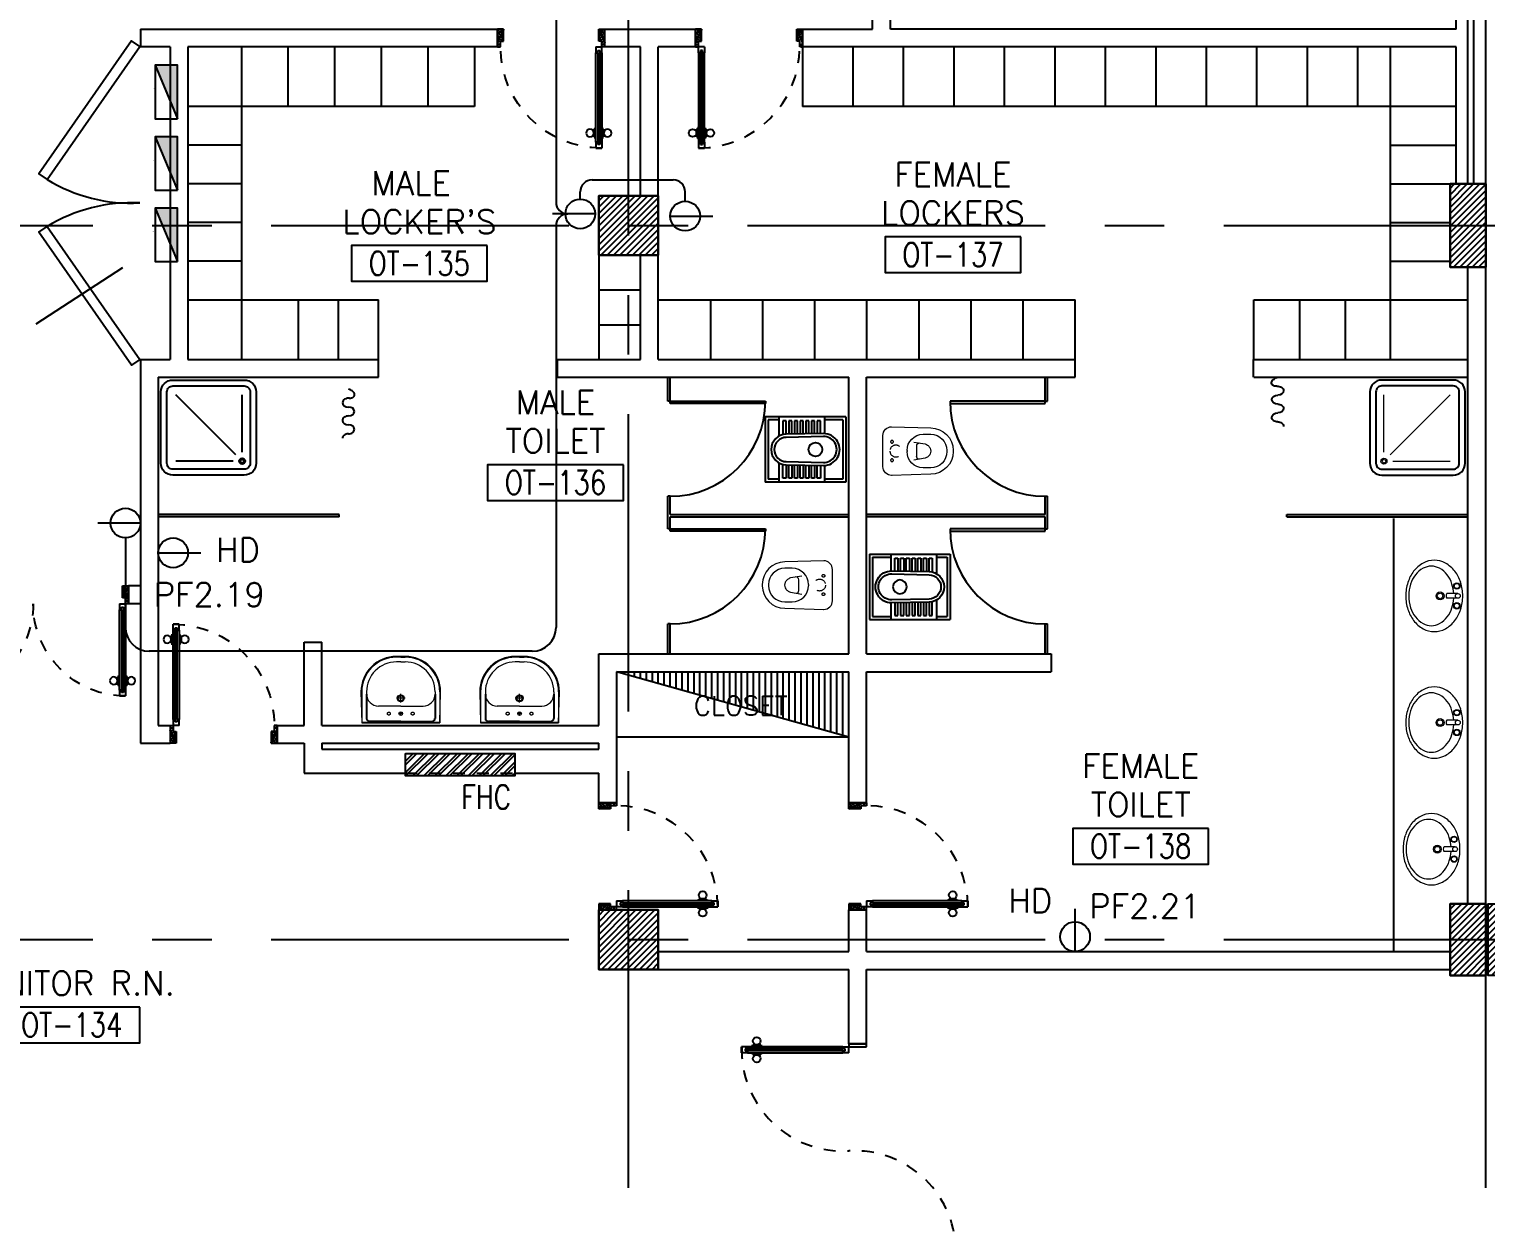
# Model space of a CAD drawing. Extents: x -0.4 to 91.9, y -1.1 to 78.4.
# Drawn here: x 30.32 to 42.55, y 34.54 to 44.62 of the extents above; entities that cross this region are included whole.
import ezdxf
from ezdxf.enums import TextEntityAlignment as Align

# ---------------------------------------------------------------- set-up
doc = ezdxf.new("R2010")
doc.units = 0
doc.header["$MEASUREMENT"] = 0
for name, pattern in [('CENTERX2', [4, 2.5, -0.5, 0.5, -0.5]), ('DASHED', [0.75, 0.5, -0.25]), ('HIDDEN', [0.375, 0.25, -0.125]), ('HIDDEN2', [0.1875, 0.125, -0.0625])]:
    doc.linetypes.add(name, pattern=pattern)
doc.layers.get('0').update_dxf_attribs({"color": 11, "linetype": 'CONTINUOUS'})
for name, color, linetype in [('AXES', 11, 'CENTERX2'), ('COL', 11, 'CONTINUOUS'), ('CURT', 11, 'CONTINUOUS'), ('DOOR', 11, 'CONTINUOUS'), ('E-CLINE', 2, 'CONTINUOUS'), ('E-PANELBX', 3, 'CONTINUOUS'), ('E-SOCKETS', 4, 'CONTINUOUS'), ('E-TEXT', 4, 'CONTINUOUS'), ('E-WI', 6, 'CONTINUOUS'), ('FHC', 11, 'CONTINUOUS'), ('FIX', 11, 'CONTINUOUS'), ('FUR', 11, 'CONTINUOUS'), ('HAT', 11, 'CONTINUOUS'), ('INSUL', 11, 'CONTINUOUS'), ('LIFTS', 11, 'CONTINUOUS'), ('Locker', 11, 'CONTINUOUS'), ('PART', 11, 'CONTINUOUS'), ('RM-BOX', 11, 'CONTINUOUS'), ('RM-NAME', 11, 'CONTINUOUS'), ('RM-NO', 11, 'CONTINUOUS'), ('WALL', 11, 'CONTINUOUS')]:
    doc.layers.add(name, color=color, linetype=linetype)
doc.styles.add('ROMANS', font='ROMANS.shx', dxfattribs={"width": 0.6})

# ---------------------------------------------------------------- blocks, each defined once
blk = doc.blocks.new('*X67')
at = {"color": 0}
for p, q in [((49339, 149519), (49810, 149990)), ((49339, 149572), (49757, 149990)), ((49339, 149625), (49704, 149990)), ((49339, 149678), (49651, 149990)), ((49339, 149731), (49598, 149990)), ((49339, 149784), (49545, 149990)), ((49339, 149837), (49492, 149990)), ((49339, 149890), (49439, 149990)), ((49339, 149943), (49386, 149990)), ((49363, 149490), (49839, 149966)), ((49416, 149490), (49839, 149913)), ((49469, 149490), (49839, 149859)), ((49523, 149490), (49839, 149806)), ((49576, 149490), (49839, 149753)), ((49629, 149490), (49839, 149700)), ((49682, 149490), (49839, 149647)), ((49735, 149490), (49839, 149594)), ((49788, 149490), (49839, 149541))]:
    blk.add_line(p, q, dxfattribs=at)
blk = doc.blocks.new('RM1')
at = {"layer": 'RM-BOX'}
blk.add_lwpolyline([(570, -200), (-570, -200), (-570, -500), (570, -500)], close=True, dxfattribs=at)
at = {"layer": 'RM-NAME', "style": 'ROMANS'}
for tag, p in [('ROOMNAME1', (0, 324)), ('ROOMNAME2', (0, 0))]:
    blk.add_attdef(tag, text='', height=200, dxfattribs=at).set_placement(p, align=Align.MIDDLE)
at = {"layer": 'RM-NO', "style": 'ROMANS', "width": 0.8}
blk.add_attdef('ROOMNO', text='', height=200, dxfattribs=at).set_placement((0, -350), align=Align.MIDDLE)
blk = doc.blocks.new('COL50')
at = {"layer": 'COL'}
blk.add_lwpolyline([(-250, 250), (-250, -250), (250, -250), (250, 250)], close=True, dxfattribs=at)
blk = doc.blocks.new('*X62')
at = {"color": 0}
for p, q in [((42139, 155524), (42605, 155990)), ((42139, 155577), (42552, 155990)), ((42139, 155630), (42499, 155990)), ((42139, 155683), (42446, 155990)), ((42139, 155736), (42393, 155990)), ((42139, 155789), (42340, 155990)), ((42139, 155842), (42287, 155990)), ((42139, 155895), (42234, 155990)), ((42139, 155948), (42181, 155990)), ((42158, 155490), (42639, 155971)), ((42211, 155490), (42639, 155918)), ((42264, 155490), (42639, 155865)), ((42317, 155490), (42639, 155812)), ((42370, 155490), (42639, 155759)), ((42423, 155490), (42639, 155706)), ((42476, 155490), (42639, 155653)), ((42529, 155490), (42639, 155600)), ((42582, 155490), (42639, 155546)), ((42635, 155490), (42639, 155493))]:
    blk.add_line(p, q, dxfattribs=at)
blk = doc.blocks.new('A$C5C5B3FF0')
at = {"layer": 'CURT'}
for centre, major_axis, start_param, end_param in [((25, 356), (-79.1, 0), 3.926991, 4.390638), ((63, 366), (-39.1, 0), 1.419382, 3.463343), ((25, 356), (79.1, 0), 0.321751, 0.785398), ((50, 300), (49.5, 0), 1.419382, 3.141593), ((50, 300), (50, 0), 3.141593, 4.712389), ((50, 225), (-50, 0), 3.141593, 4.712389), ((50, 150), (50, 0), 1.570796, 3.141593), ((50, 150), (50, 0), 3.141593, 4.712389), ((50, 225), (50, 0), 4.712389, 6.283185), ((50, 0), (50, 0), 1.570796, 3.141593), ((50, 75), (50, 0), 0, 1.570796), ((50, 75), (-50, 0), 1.570796, 3.141593)]:
    blk.add_ellipse(centre, major_axis=major_axis, ratio=0.75, start_param=start_param, end_param=end_param, dxfattribs=at)
blk = doc.blocks.new('C11')
at = {"layer": 'HAT'}
h = blk.add_hatch(dxfattribs=at)
h.set_pattern_fill('ANSI31', color=256, scale=300, style=0)
h.set_pattern_definition([(45, (-248556.182, -75061.005), (-26.5165043, 26.5165043), [])])
h.paths.add_polyline_path([(300, 700), (0, 700), (0, 350), (300, 350)])
h.paths.add_polyline_path([(300, 350), (0, 350), (0, 0), (300, 0)])
at = {"layer": 'COL'}
blk.add_lwpolyline([(300, 700), (300, 0), (0, 0), (0, 700)], close=True, dxfattribs=at)
blk = doc.blocks.new('C5V')
at = {"layer": 'HAT'}
h = blk.add_hatch(dxfattribs=at)
h.set_pattern_fill('ANSI31', color=256, scale=300, style=0)
h.set_pattern_definition([(45, (-249196.182, -54711.005), (-26.5165043, 26.5165043), [])])
h.paths.add_polyline_path([(-20, 600), (-320, 600), (-320, 300), (-20, 300)])
h.paths.add_polyline_path([(-20, 300), (-320, 300), (-320, 0), (-20, 0)])
h = blk.add_hatch(dxfattribs=at)
h.set_pattern_fill('ANSI31', color=256, scale=300, style=0)
h.set_pattern_definition([(45, (-248876.182, -54711.005), (-26.5165043, 26.5165043), [])])
h.paths.add_polyline_path([(300, 600), (0, 600), (0, 300), (300, 300)])
h.paths.add_polyline_path([(300, 300), (0, 300), (0, 0), (300, 0)])
at = {"layer": 'COL'}
for points in [[(-20, 600), (-20, 0), (-320, 0), (-320, 600)], [(300, 600), (300, 0), (0, 0), (0, 600)]]:
    blk.add_lwpolyline(points, close=True, dxfattribs=at)
blk = doc.blocks.new('LAV-003')
at = {"layer": 'FIX', "linetype": 'Continuous', "lineweight": 20}
for p, q in [((-328, -285), (-328, -25)), ((327, -285), (327, -25)), ((0, -165), (-188, -165)), ((0, -165), (187, -165)), ((-288, -285), (-288, -265)), ((287, -285), (287, -265)), ((0, -535), (-38, -535)), ((0, -575), (-38, -575)), ((0, -535), (37, -535)), ((0, -575), (37, -575))]:
    blk.add_line(p, q, dxfattribs=at)
at = {"layer": 'FIX', "linetype": 'ByBlock'}
blk.add_line((-328, -25), (327, -25), dxfattribs=at)
at = {"layer": 'FIX', "linetype": 'ByBlock', "ltscale": 0.3}
for p, q in [((-288, -265), (-288, -60)), ((0, -35), (-262, -35)), ((0, -35), (262, -35)), ((287, -265), (287, -60))]:
    blk.add_line(p, q, dxfattribs=at)
at = {"layer": 'FIX', "lineweight": 20}
for p, q in [((-16, -101), (15, -101)), ((0, -85), (0, -116))]:
    blk.add_line(p, q, dxfattribs=at)
at = {"layer": 'FIX', "linetype": 'DASHED', "lineweight": 20, "ltscale": 0.04}
for p, q in [((-36, -230), (37, -230)), ((0, -194), (0, -266))]:
    blk.add_line(p, q, dxfattribs=at)
at = {"layer": 'FIX', "linetype": 'Continuous', "lineweight": 20}
blk.add_lwpolyline([(295, -25), (0, -25), (-328, -25), (-335, -285, 0.414214), (-38, -582), (0, -582), (37, -582, 0.414214), (334, -285), (327, -25), (0, -25)], format="xyb", dxfattribs=at)
at = {"layer": 'FIX', "linetype": 'HIDDEN', "lineweight": 20, "ltscale": 0.05}
for centre in [(-100, -101), (100, -101)]:
    blk.add_circle(centre, 12.4, dxfattribs=at)
at = {"layer": 'FIX', "lineweight": 20}
for centre, radius in [((0, -101), 15.5), ((0, -230), 29.5), ((0, -230), 22.5)]:
    blk.add_circle(centre, radius, dxfattribs=at)
at = {"layer": 'FIX', "linetype": 'ByBlock', "ltscale": 0.3}
for centre, start, end in [((-262, -60), 90, 180), ((262, -60), 0, 90)]:
    blk.add_arc(centre, 25, start, end, dxfattribs=at)
at = {"layer": 'FIX', "linetype": 'Continuous', "lineweight": 20}
for centre, radius, start, end in [((-188, -265), 100, 90, 180), ((187, -265), 100, 0, 90), ((-38, -285), 290, 180, 270), ((-38, -285), 250, 180, 270), ((37, -285), 250, 270, 0), ((37, -285), 290, 270, 0)]:
    blk.add_arc(centre, radius, start, end, dxfattribs=at)
blk = doc.blocks.new('SHR1')
at = {"layer": 'FIX'}
for p, q in [((-196, 196), (-700, 700)), ((-143, 218), (-143, 700)), ((-218, 143), (-700, 143))]:
    blk.add_line(p, q, dxfattribs=at)
for points in [[(-825, 125), (-825, 725, -0.414214), (-725, 825), (-125, 825, -0.414214), (-25, 725), (-25, 125, -0.414214), (-125, 25), (-725, 25, -0.414214)], [(-775, 125), (-775, 725, -0.414214), (-725, 775), (-125, 775, -0.414214), (-75, 725), (-75, 125, -0.414214), (-125, 75), (-725, 75, -0.414214)]]:
    blk.add_lwpolyline(points, format="xyb", close=True, dxfattribs=at)
for radius in [25, 15]:
    blk.add_circle((-143, 143), radius, dxfattribs=at)
blk = doc.blocks.new('A$C51047138')
at = {"layer": 'FIX'}
for p, q in [((678, 550), (0, 550)), ((0, 550), (0, 0)), ((115, 524), (26, 524)), ((26, 524), (26, 26)), ((115, 524), (26, 524)), ((115, 550), (115, 386)), ((150, 515), (150, 400)), ((176, 515), (150, 515)), ((176, 403), (176, 515)), ((198, 515), (198, 403)), ((224, 515), (198, 515)), ((224, 404), (224, 515)), ((246, 515), (246, 404)), ((272, 515), (246, 515)), ((272, 405), (272, 515)), ((294, 515), (294, 405)), ((320, 515), (294, 515)), ((320, 406), (320, 515)), ((342, 515), (342, 406)), ((368, 515), (342, 515)), ((368, 407), (368, 515)), ((390, 515), (390, 407)), ((416, 515), (390, 515)), ((416, 408), (416, 515)), ((438, 515), (438, 408)), ((464, 515), (438, 515)), ((464, 409), (464, 515)), ((499, 550), (499, 409)), ((652, 524), (499, 524)), ((652, 524), (652, 26)), ((678, 550), (678, 0)), ((51, 275), (51, 275)), ((115, 164), (115, 0)), ((150, 35), (150, 150)), ((176, 147), (176, 35)), ((198, 35), (198, 147)), ((224, 146), (224, 35)), ((246, 35), (246, 146)), ((272, 145), (272, 35)), ((294, 35), (294, 145)), ((320, 144), (320, 35)), ((342, 35), (342, 144)), ((368, 143), (368, 35)), ((390, 35), (390, 143)), ((416, 142), (416, 35)), ((438, 35), (438, 142)), ((464, 141), (464, 35)), ((499, 141), (499, 0)), ((115, 26), (26, 26)), ((115, 26), (26, 26)), ((176, 35), (150, 35)), ((224, 35), (198, 35)), ((272, 35), (246, 35)), ((320, 35), (294, 35)), ((368, 35), (342, 35)), ((416, 35), (390, 35)), ((464, 35), (438, 35)), ((652, 26), (499, 26)), ((678, 0), (0, 0))]:
    blk.add_line(p, q, dxfattribs=at)
for points in [[(490, 409), (176, 403, 0.979796), (176, 147), (490, 141)], [(490, 384), (177, 377, 0.979796), (177, 173), (490, 166)], [(490, 141, 1.020621), (490, 409, 1.020621)], [(490, 166, 1.020621), (490, 384, 1.020621)]]:
    blk.add_lwpolyline(points, format="xyb", dxfattribs=at)
blk.add_circle((422, 275), 57.8, dxfattribs=at)
blk = doc.blocks.new('WC1')
at = {"layer": 'FIX', "lineweight": 20}
for p, q in [((-210, 204), (-538, 194)), ((-475, 141), (-538, 141)), ((-727, 5), (-727, -5)), ((-674, 5), (-674, -5)), ((-534, 24), (-540, 0)), ((-540, 0), (-534, -24)), ((-395, 76), (-490, 60)), ((-339, 5), (-339, -5)), ((-490, -60), (-395, -76)), ((-538, -141), (-475, -141)), ((-538, -194), (-210, -204))]:
    blk.add_line(p, q, dxfattribs=at)
at = {"layer": 'FIX', "linetype": 'Continuous', "lineweight": 20}
blk.add_line((-420, -47), (-420, 45), dxfattribs=at)
at = {"layer": 'FIX', "lineweight": 20}
blk.add_lwpolyline([(-213, -204), (-210, -204, 0.414214), (-137, -131), (-137, 0), (-137, 131, 0.414214), (-210, 204)], format="xyb", dxfattribs=at)
at = {"layer": 'FIX', "linetype": 'HIDDEN2', "lineweight": 20, "ltscale": 0.3}
blk.add_circle((-245, 0), 49.8, dxfattribs=at)
at = {"layer": 'FIX', "linetype": 'HIDDEN', "lineweight": 20, "ltscale": 0.05}
for centre in [(-213, 78), (-213, -77)]:
    blk.add_circle(centre, 11.6, dxfattribs=at)
at = {"layer": 'FIX', "lineweight": 20}
for centre, radius, start, end in [((-538, 5), 189, 90, 180), ((-538, 5), 136, 90, 180), ((-475, 5), 136, 360, 90), ((-473, -7), 68.2, 128.9242, 152.8468), ((-464, -18), 82, 108.496, 128.9242), ((-538, -5), 189, 180, 270), ((-538, -5), 136, 180, 270), ((-473, 7), 68.2, 207.1532, 231.0758), ((-464, 18), 82, 231.0758, 251.504), ((-475, -5), 136, 270, 0)]:
    blk.add_arc(centre, radius, start, end, dxfattribs=at)
at = {"layer": 'FIX', "linetype": 'Continuous', "lineweight": 20}
for centre, start, end in [((-443, 46), 357.6662, 91.6121), ((-442, -46), 268.3879, 2.3338)]:
    blk.add_arc(centre, 22.3, start, end, dxfattribs=at)
blk = doc.blocks.new('SA-P105')
at = {"layer": 'FIX', "lineweight": 20}
for p, q in [((-62, 20), (-155, 20)), ((-62, -20), (-155, -20))]:
    blk.add_line(p, q, dxfattribs=at)
for points in [[(-285, 250, 0.126028), (-354, 232, 0.105961), (-418, 177, 0.086149), (-459, 99, 0.075973), (-474, 0, 0.075973), (-459, -99, 0.086149), (-418, -177, 0.105961), (-354, -232, 0.126028), (-285, -250, 0.126028), (-215, -232, 0.105961), (-151, -177, 0.086149), (-111, -99, 0.060606), (-96, -20, 0.075973)], [(-96, 20, 0.060606), (-111, 99, 0.086149), (-151, 177, 0.105961), (-215, 232, 0.126028), (-285, 250, 0.126028)]]:
    blk.add_lwpolyline(points, format="xyb", dxfattribs=at)
for centre, radius in [((-211, 0), 33.2), ((-211, 0), 23.2), ((-71, 83), 27), ((-71, 83), 22), ((-62, 0), 20.2), ((-71, -83), 27), ((-71, -83), 22)]:
    blk.add_circle(centre, radius, dxfattribs=at)
for centre, radius, start, end in [((-232, 55), 252, 118.7321, 142.9263), ((-260, 106), 194, 90, 118.7321), ((-260, 106), 194, 61.2679, 90), ((-288, 55), 252, 37.0737, 61.2679), ((-188, 22), 307, 142.9263, 162.6215), ((-331, 22), 307, 17.3785, 37.0737), ((-119, 0), 380, 162.6215, 180), ((-119, 0), 380, 180, 197.3785), ((-120, 0), 40.9, 150.429, 209.571), ((-401, 0), 380, 0, 17.3785), ((-401, 0), 380, 342.6215, 0), ((-188, -22), 307, 197.3785, 217.0737), ((-331, -22), 307, 322.9263, 342.6215), ((-232, -55), 252, 217.0737, 241.2679), ((-288, -55), 252, 298.7321, 322.9263), ((-260, -106), 194, 241.2679, 270), ((-260, -106), 194, 270, 298.7321)]:
    blk.add_arc(centre, radius, start, end, dxfattribs=at)
blk = doc.blocks.new('DD1600')
at = {"layer": 'DOOR', "color": 0, "linetype": 'ByBlock'}
for p, q in [((235881, 58759), (235931, 58759)), ((235931, 58759), (235881, 58759)), ((235881, 58709), (235881, 58759)), ((235898, 58729), (235914, 58729)), ((235898, 58709), (235898, 58729)), ((235914, 58709), (235914, 58729)), ((235931, 58709), (235931, 58759)), ((237431, 58759), (237381, 58759)), ((237381, 58759), (237431, 58759)), ((237381, 58709), (237381, 58759)), ((237414, 58729), (237398, 58729)), ((237398, 58709), (237398, 58729)), ((237414, 58709), (237414, 58729)), ((237431, 58709), (237431, 58759)), ((235874, 58664), (235865, 58664)), ((235865, 58664), (235865, 58599)), ((235881, 58676), (235874, 58676)), ((235874, 58586), (235874, 58676)), ((235874, 58664), (235874, 58599)), ((235881, 58709), (235898, 58709)), ((235914, 58709), (235931, 58709)), ((235931, 58676), (235938, 58676)), ((235938, 58586), (235938, 58676)), ((235938, 58664), (235947, 58664)), ((235938, 58664), (235938, 58599)), ((235947, 58664), (235947, 58599)), ((237374, 58664), (237365, 58664)), ((237365, 58664), (237365, 58599)), ((237381, 58676), (237374, 58676)), ((237374, 58586), (237374, 58676)), ((237374, 58664), (237374, 58599)), ((237398, 58709), (237381, 58709)), ((237431, 58709), (237414, 58709)), ((237431, 58676), (237438, 58676)), ((237438, 58586), (237438, 58676)), ((237438, 58664), (237447, 58664)), ((237438, 58664), (237438, 58599)), ((237447, 58664), (237447, 58599)), ((235874, 58599), (235865, 58599)), ((235881, 58586), (235874, 58586)), ((235931, 58586), (235938, 58586)), ((235938, 58599), (235947, 58599)), ((237374, 58599), (237365, 58599)), ((237381, 58586), (237374, 58586)), ((237431, 58586), (237438, 58586)), ((237438, 58599), (237447, 58599)), ((235898, 58034), (235881, 58034)), ((235881, 58034), (235881, 57984)), ((235898, 58014), (235898, 58034)), ((235914, 58014), (235898, 58014)), ((235931, 58034), (235914, 58034)), ((235914, 58034), (235914, 58014)), ((235931, 57984), (235931, 58034)), ((237381, 58034), (237398, 58034)), ((237381, 57984), (237381, 58034)), ((237398, 58034), (237398, 58014)), ((237398, 58014), (237414, 58014)), ((237414, 58034), (237431, 58034)), ((237414, 58014), (237414, 58034)), ((237431, 58034), (237431, 57984)), ((235856, 57834), (235856, 57984)), ((235856, 57984), (235881, 57984)), ((235931, 57984), (235881, 57984)), ((235881, 57984), (235881, 57934)), ((235881, 57934), (235906, 57934)), ((235906, 57934), (235906, 57834)), ((237381, 57984), (237431, 57984)), ((237406, 57934), (237406, 57834)), ((237431, 57934), (237406, 57934)), ((237456, 57984), (237431, 57984)), ((237431, 57984), (237431, 57934)), ((237456, 57834), (237456, 57984)), ((235906, 57834), (235856, 57834)), ((237406, 57834), (237456, 57834))]:
    blk.add_line(p, q, dxfattribs=at)
at = {"layer": 'DOOR', "linetype": 'ByBlock'}
for p, q in [((235881, 58034), (235881, 58709)), ((235898, 58034), (235898, 58709)), ((235914, 58034), (235914, 58709)), ((235931, 58709), (235931, 58034)), ((237381, 58709), (237381, 58034)), ((237398, 58034), (237398, 58709)), ((237414, 58034), (237414, 58709)), ((237431, 58034), (237431, 58709))]:
    blk.add_line(p, q, dxfattribs=at)
at = {"layer": 'DOOR', "color": 9, "linetype": 'ByBlock'}
for p, q in [((235906, 57834), (235856, 57947)), ((235906, 57834), (235856, 57874)), ((235906, 57834), (235893, 57934)), ((237406, 57834), (237456, 57947)), ((237406, 57834), (237420, 57934)), ((237406, 57834), (237456, 57874))]:
    blk.add_line(p, q, dxfattribs=at)
at = {"layer": 'DOOR', "color": 0, "linetype": 'ByBlock'}
for centre in [(235833, 58631), (235980, 58631), (237333, 58631), (237480, 58631)]:
    blk.add_circle(centre, 32.4, dxfattribs=at)
at = {"layer": 'DOOR', "linetype": 'HIDDEN', "ltscale": 0.5}
for centre, start, end in [((235882, 57984), 359.9683, 90.0296), ((237431, 57984), 89.9704, 180.0317)]:
    blk.add_arc(centre, 775, start, end, dxfattribs=at)
at = {"layer": 'DOOR', "color": 9, "linetype": 'ByBlock'}
for centre, radius, start, end in [((235906, 57834), 154, 103.7142, 108.8947), ((235906, 57834), 134, 100.72, 111.8402), ((235906, 57834), 114, 102.6226, 115.9162), ((235906, 57834), 94.4, 90, 121.9818), ((235906, 57834), 74.4, 90, 132.2236), ((235906, 57834), 54.4, 90, 156.7926), ((237406, 57834), 94.4, 58.0182, 90), ((237406, 57834), 74.4, 47.7764, 90), ((237406, 57834), 54.4, 23.2074, 90), ((237406, 57834), 134, 68.1598, 79.28), ((237406, 57834), 114, 64.0838, 77.3774), ((237406, 57834), 154, 71.1053, 76.2858), ((235906, 57834), 34.4, 90, 180), ((235906, 57834), 14.4, 90, 180), ((237406, 57834), 34.4, 0, 90), ((237406, 57834), 14.4, 0, 90)]:
    blk.add_arc(centre, radius, start, end, dxfattribs=at)
blk = doc.blocks.new('DOOR90')
at = {"layer": 'DOOR', "color": 0, "linetype": 'ByBlock'}
for p, q in [((-150, 0), (-150, -25)), ((-150, 0), (0, 0)), ((0, -50), (0, 0)), ((-1000, -25), (-1000, -75)), ((-1000, -75), (-1000, -25)), ((-950, -25), (-1000, -25)), ((-950, -75), (-1000, -75)), ((-970, -42), (-970, -58)), ((-950, -42), (-970, -42)), ((-950, -58), (-970, -58)), ((-950, -25), (-950, -42)), ((-950, -58), (-950, -75)), ((-918, -25), (-918, -18)), ((-828, -18), (-918, -18)), ((-918, -75), (-918, -82)), ((-828, -82), (-918, -82)), ((-905, -18), (-905, -9)), ((-905, -9), (-840, -9)), ((-905, -18), (-840, -18)), ((-905, -82), (-905, -91)), ((-905, -82), (-840, -82)), ((-905, -91), (-840, -91)), ((-840, -18), (-840, -9)), ((-840, -82), (-840, -91)), ((-828, -25), (-828, -18)), ((-828, -75), (-828, -82)), ((-200, -42), (-200, -25)), ((-200, -25), (-150, -25)), ((-180, -42), (-200, -42)), ((-200, -75), (-200, -58)), ((-200, -58), (-180, -58)), ((-150, -75), (-200, -75)), ((-180, -58), (-180, -42)), ((-150, -75), (-150, -25)), ((-150, -25), (-100, -25)), ((-100, -25), (-100, -50)), ((-100, -50), (0, -50)), ((-100, -850), (0, -850)), ((-100, -875), (-100, -850)), ((0, -850), (0, -900)), ((-150, -900), (-150, -875)), ((-150, -875), (-100, -875)), ((0, -900), (-150, -900)), ((-150, -900), (0, -900))]:
    blk.add_line(p, q, dxfattribs=at)
at = {"layer": 'DOOR', "color": 9, "linetype": 'ByBlock'}
for p, q in [((0, -50), (-114, 0)), ((0, -50), (-40, 0)), ((0, -50), (-100, -37)), ((0, -850), (-114, -900)), ((0, -850), (-100, -863)), ((0, -850), (-40, -900))]:
    blk.add_line(p, q, dxfattribs=at)
at = {"layer": 'DOOR', "linetype": 'ByBlock'}
for p, q in [((-200, -25), (-950, -25)), ((-200, -42), (-950, -42)), ((-200, -58), (-950, -58)), ((-950, -75), (-200, -75))]:
    blk.add_line(p, q, dxfattribs=at)
at = {"layer": 'DOOR', "color": 0, "linetype": 'ByBlock'}
for centre in [(-873, 24), (-873, -124)]:
    blk.add_circle(centre, 32.4, dxfattribs=at)
at = {"layer": 'DOOR', "color": 9, "linetype": 'ByBlock'}
for centre, radius, start, end in [((0, -50), 154, 161.1053, 166.2858), ((0, -50), 134, 158.1598, 169.28), ((0, -50), 94.4, 148.0182, 180), ((0, -50), 74.4, 137.7764, 180), ((0, -50), 114, 154.0838, 167.3774), ((0, -50), 54.4, 113.2074, 180), ((0, -50), 34.4, 90, 180), ((0, -50), 14.4, 90, 180), ((0, -850), 94.4, 180, 211.9818), ((0, -850), 74.4, 180, 222.2236), ((0, -850), 54.4, 180, 246.7926), ((0, -850), 34.4, 180, 270), ((0, -850), 14.4, 180, 270), ((0, -850), 154, 193.7142, 198.8947), ((0, -850), 134, 190.72, 201.8402)]:
    blk.add_arc(centre, radius, start, end, dxfattribs=at)
at = {"layer": 'DOOR', "linetype": 'HIDDEN', "ltscale": 0.5}
blk.add_arc((-150, -25), 850, 180, 270, dxfattribs=at)
blk = doc.blocks.new('fe-door')
at = {"layer": 'DOOR', "color": 0, "linetype": 'ByBlock'}
for p, q in [((-900, 1775), (-900, 1725)), ((-900, 1725), (-900, 1775)), ((-850, 1775), (-900, 1775)), ((-850, 1725), (-900, 1725)), ((-870, 1758), (-870, 1742)), ((-850, 1758), (-870, 1758)), ((-850, 1742), (-870, 1742)), ((-850, 1775), (-850, 1758)), ((-850, 1742), (-850, 1725)), ((-818, 1775), (-818, 1782)), ((-728, 1782), (-818, 1782)), ((-818, 1725), (-818, 1718)), ((-728, 1718), (-818, 1718)), ((-805, 1782), (-805, 1791)), ((-805, 1791), (-740, 1791)), ((-805, 1782), (-740, 1782)), ((-805, 1718), (-805, 1709)), ((-805, 1718), (-740, 1718)), ((-740, 1782), (-740, 1791)), ((-740, 1718), (-740, 1709)), ((-728, 1775), (-728, 1782)), ((-728, 1725), (-728, 1718)), ((-50, 1758), (-50, 1775)), ((-50, 1775), (0, 1775)), ((-30, 1758), (-50, 1758)), ((-50, 1725), (-50, 1742)), ((-50, 1742), (-30, 1742)), ((0, 1725), (-50, 1725)), ((-30, 1742), (-30, 1758)), ((150, 1800), (0, 1800)), ((0, 1800), (0, 1775)), ((0, 1725), (0, 1775)), ((0, 1775), (150, 1775)), ((150, 1775), (150, 1800)), ((-805, 1709), (-740, 1709)), ((0, 75), (0, 25)), ((0, 75), (50, 75)), ((0, 0), (0, 25)), ((0, 25), (50, 25)), ((150, 25), (0, 25)), ((0, 0), (150, 0)), ((30, 58), (30, 42)), ((50, 58), (30, 58)), ((30, 42), (50, 42)), ((50, 75), (50, 58)), ((50, 42), (50, 25)), ((150, 25), (150, 0)), ((850, 58), (850, 75)), ((850, 75), (900, 75)), ((850, 58), (870, 58)), ((850, 25), (850, 42)), ((850, 42), (870, 42)), ((850, 25), (900, 25)), ((870, 42), (870, 58)), ((900, 25), (900, 75)), ((900, 75), (900, 25))]:
    blk.add_line(p, q, dxfattribs=at)
at = {"layer": 'DOOR', "linetype": 'ByBlock'}
for p, q in [((-50, 1775), (-850, 1775)), ((-50, 1758), (-850, 1758)), ((-50, 1742), (-850, 1742)), ((-850, 1725), (-50, 1725)), ((850, 75), (50, 75)), ((50, 58), (850, 58)), ((50, 42), (850, 42)), ((50, 25), (850, 25))]:
    blk.add_line(p, q, dxfattribs=at)
at = {"layer": 'DOOR', "color": 0, "linetype": 'ByBlock'}
for centre in [(-773, 1824), (-773, 1676)]:
    blk.add_circle(centre, 32.4, dxfattribs=at)
at = {"layer": 'DOOR', "linetype": 'HIDDEN', "ltscale": 0.5}
for centre, start, end in [((-49, 1750), 178.3174, 273.2965), ((49, 50), 358.3174, 93.2965)]:
    blk.add_arc(centre, 851, start, end, dxfattribs=at)
at = {"layer": 'WALL'}
for p, q in [((0, 1800), (150, 1800)), ((0, 0), (150, 0))]:
    blk.add_line(p, q, dxfattribs=at)
at = {"layer": 'WALL', "linetype": 'ByBlock'}
blk.add_line((0, 1800), (150, 1800), dxfattribs=at)
blk = doc.blocks.new('E-PBX')
at = {"layer": 'E-PANELBX'}
h = blk.add_hatch(color=256, dxfattribs=at)
h.paths.add_polyline_path([(34, 190), (-225, 190), (34, 81)])
h.paths.add_polyline_path([(225, 190), (34, 190), (34, 81), (225, 0)])
blk.add_line((225, 0), (-225, 190), dxfattribs=at)
blk.add_lwpolyline([(-225, 190), (225, 190), (225, 0), (-225, 0)], close=True, dxfattribs=at)

msp = doc.modelspace()

# ---------------------------------------------------------------- hatches: boundary and pattern name
at = {"layer": 'FHC', "linetype": 'ByBlock', "ltscale": 0.3}
h = msp.add_hatch(dxfattribs=at)
h.set_pattern_fill('ANSI32', color=11, scale=0.175, style=0)
h.set_pattern_definition([(45, (-198.720215, 7.293995), (-0.046403883, 0.046403883), []), (45, (-198.68928, 7.293995), (-0.046403883, 0.046403883), [])])
h.paths.add_polyline_path([(34.396, 38.345), (34.396, 38.535), (33.476, 38.535), (33.476, 38.345)])
h.paths.add_polyline_path([(33.2634, 37.9239), (33.2634, 38.3447), (33.5259, 38.3447), (33.5259, 37.9239)], flags=9)

# ---------------------------------------------------------------- linework, layer by layer
at = {"layer": 'AXES'}
for p, q in [((35.35, -1.1143), (35.35, 77.6984)), ((42.55, -1.1143), (42.55, 77.3484)), ((0.35, 42.97), (68.39, 42.97)), ((0.35, 36.97), (68.39, 36.97))]:
    msp.add_line(p, q, dxfattribs=at)
at = {"layer": 'E-CLINE', "color": 4, "linetype": 'ByBlock'}
for p, q in [((34.7412, 45.57), (34.7412, 43.1671)), ((35.0447, 43.3535), (35.7258, 43.3535)), ((34.9447, 43.1921), (34.9447, 43.2535)), ((35.8258, 43.1745), (35.8258, 43.2535)), ((34.7412, 42.9671), (34.7412, 39.5929)), ((31.125, 40.345), (31.125, 39.5929)), ((34.5412, 39.3929), (31.325, 39.3929))]:
    msp.add_line(p, q, dxfattribs=at)
for centre, radius, start, end in [((35.0447, 43.2535), 0.1, 90, 180), ((35.7258, 43.2535), 0.1, 0, 90), ((34.8412, 43.1671), 0.1, 180, 270), ((34.8412, 42.9671), 0.1, 90, 180), ((31.325, 39.5929), 0.2, 180, 270), ((34.5412, 39.5929), 0.2, 270, 0)]:
    msp.add_arc(centre, radius, start, end, dxfattribs=at)
at = {"layer": 'E-SOCKETS'}
for p, q in [((35.0697, 43.0671), (34.7114, 43.0671)), ((35.7008, 43.0495), (36.0591, 43.0495)), ((31.25, 40.47), (30.8917, 40.47)), ((31.4, 40.2198), (31.7583, 40.2198)), ((39.1007, 36.87), (39.1007, 37.2283))]:
    msp.add_line(p, q, dxfattribs=at)
for centre in [(34.9447, 43.0671), (35.8258, 43.0495), (31.125, 40.47), (31.525, 40.2198), (39.1007, 36.995)]:
    msp.add_circle(centre, 0.125, dxfattribs=at)
at = {"layer": 'E-WI', "color": 4}
for points in [[(31.3599, 44.1182, 0, 0.1162, 0), (31.1278, 44.1083, 0, 0, 0), (31.0564, 44.1044, 0, 0, 0), (30.392, 44.1024, 0, 0, 0)], [(31.3599, 43.5182, 0, 0.1162, 0), (31.1278, 43.5083, 0, 0, 0), (31.0564, 43.5044, 0, 0, 0), (30.392, 43.5024, 0, 0, 0)], [(31.3599, 42.9182, 0, 0.1162, 0), (31.1278, 42.9083, 0, 0, 0), (31.0564, 42.9044, 0, 0, 0), (30.392, 42.9024, 0, 0, 0)]]:
    msp.add_lwpolyline(points, format="xyseb", dxfattribs=at)
at = {"layer": 'FHC', "color": 250, "linetype": 'HIDDEN', "ltscale": 0.25}
msp.add_line((33.476, 38.37), (34.396, 38.37), dxfattribs=at)
at = {"layer": 'FHC', "linetype": 'ByBlock', "ltscale": 0.3}
msp.add_lwpolyline([(33.476, 38.535), (34.396, 38.535), (34.396, 38.345), (33.476, 38.345)], close=True, dxfattribs=at)
at = {"layer": 'FIX', "lineweight": 20}
for p, q in [((41.6947, 41.0647), (41.6947, 41.547)), ((41.7477, 41.0427), (42.252, 41.547)), ((41.7697, 40.9897), (42.252, 40.9897))]:
    msp.add_line(p, q, dxfattribs=at)
at = {"layer": 'FIX'}
for points in [[(42.377, 40.972), (42.377, 41.572, 0.4142136), (42.277, 41.672), (41.677, 41.672, 0.4142136), (41.577, 41.572), (41.577, 40.972, 0.4142136), (41.677, 40.872), (42.277, 40.872, 0.4142136)], [(42.327, 40.972), (42.327, 41.572, 0.4142136), (42.277, 41.622), (41.677, 41.622, 0.4142136), (41.627, 41.572), (41.627, 40.972, 0.4142136), (41.677, 40.922), (42.277, 40.922, 0.4142136)]]:
    msp.add_lwpolyline(points, format="xyb", close=True, dxfattribs=at)
at = {"layer": 'FIX', "lineweight": 20}
for radius in [0.025, 0.025, 0.015, 0.015]:
    msp.add_circle((41.6947, 40.9897), radius, dxfattribs=at)
at = {"layer": 'FUR'}
msp.add_line((41.777, 36.87), (41.777, 40.5075), dxfattribs=at)
at = {"layer": 'INSUL'}
for p, q in [((42.4, 43.32), (42.4, 45.52)), ((42.45, 43.32), (42.45, 45.52))]:
    msp.add_line(p, q, dxfattribs=at)
at = {"layer": 'LIFTS'}
for p, q in [((37.2, 38.67), (35.25, 39.22)), ((35.3, 39.2059), (35.3, 39.22)), ((35.35, 39.1918), (35.35, 39.22)), ((35.35, 39.1918), (35.35, 39.22)), ((35.4, 39.1777), (35.4, 39.22)), ((35.45, 39.1636), (35.45, 39.22)), ((35.5, 39.1495), (35.5, 39.22)), ((35.55, 39.1354), (35.55, 39.22)), ((35.55, 39.1354), (35.55, 39.22)), ((35.6, 39.1213), (35.6, 39.22)), ((35.65, 39.1072), (35.65, 39.22)), ((35.7, 39.0931), (35.7, 39.22)), ((35.75, 39.079), (35.75, 39.22)), ((35.75, 39.079), (35.75, 39.22)), ((35.8, 39.0649), (35.8, 39.22)), ((35.85, 39.0508), (35.85, 39.22)), ((35.9, 39.0367), (35.9, 39.22)), ((35.95, 39.0226), (35.95, 39.22)), ((35.95, 39.0226), (35.95, 39.22)), ((36, 39.0085), (36, 39.22)), ((36.05, 38.9944), (36.05, 39.22)), ((36.1, 38.9803), (36.1, 39.22)), ((36.15, 38.9662), (36.15, 39.22)), ((36.15, 38.9662), (36.15, 39.22)), ((36.2, 38.9521), (36.2, 39.22)), ((36.25, 38.9379), (36.25, 39.22)), ((36.3, 38.9238), (36.3, 39.22)), ((36.35, 38.9097), (36.35, 39.22)), ((36.35, 38.9097), (36.35, 39.22)), ((36.4, 38.8956), (36.4, 39.22)), ((36.45, 38.8815), (36.45, 39.22)), ((36.5, 38.8674), (36.5, 39.22)), ((36.55, 38.8533), (36.55, 39.22)), ((36.55, 38.8533), (36.55, 39.22)), ((36.6, 38.8392), (36.6, 39.22)), ((36.65, 38.8251), (36.65, 39.22)), ((36.7, 38.811), (36.7, 39.22)), ((36.75, 38.7969), (36.75, 39.22)), ((36.75, 38.7969), (36.75, 39.22)), ((36.8, 38.7828), (36.8, 39.22)), ((36.85, 38.7687), (36.85, 39.22)), ((36.9, 38.7546), (36.9, 39.22)), ((36.95, 38.7405), (36.95, 39.22)), ((36.95, 38.7405), (36.95, 39.22)), ((37, 38.7264), (37, 39.22)), ((37.05, 38.7123), (37.05, 39.22)), ((37.1, 38.6982), (37.1, 39.22)), ((37.15, 38.67), (37.15, 39.22)), ((37.2, 38.67), (35.25, 38.67))]:
    msp.add_line(p, q, dxfattribs=at)
at = {"layer": 'Locker'}
for p, q in [((32.1, 44.47), (32.1, 41.845)), ((32.491, 43.97), (32.491, 44.47)), ((32.8827, 43.97), (32.8827, 44.47)), ((33.2743, 43.97), (33.2743, 44.47)), ((33.666, 43.97), (33.666, 44.47)), ((34.0577, 44.47), (34.0577, 43.97)), ((34.0577, 43.97), (31.65, 43.97)), ((32.1, 43.645), (31.65, 43.645)), ((32.1, 43.32), (31.65, 43.32)), ((32.1, 42.995), (31.65, 42.995)), ((32.1, 42.67), (31.65, 42.67)), ((31.65, 42.345), (33.25, 42.345)), ((32.575, 42.345), (32.575, 41.845)), ((32.9125, 42.345), (32.9125, 41.845)), ((33.25, 41.845), (33.25, 42.345))]:
    msp.add_line(p, q, dxfattribs=at)
at = {"layer": 'Locker', "linetype": 'ByBlock', "ltscale": 0.3}
for p, q in [((36.8125, 44.47), (36.8125, 43.97)), ((37.2365, 43.97), (37.2365, 44.47)), ((37.6604, 43.97), (37.6604, 44.47)), ((38.0844, 43.97), (38.0844, 44.47)), ((38.5083, 43.97), (38.5083, 44.47)), ((38.9323, 43.97), (38.9323, 44.47)), ((39.3562, 43.97), (39.3562, 44.47)), ((39.7802, 43.97), (39.7802, 44.47)), ((40.2042, 43.97), (40.2042, 44.47)), ((40.6281, 43.97), (40.6281, 44.47)), ((41.0521, 43.97), (41.0521, 44.47)), ((41.476, 43.97), (41.476, 44.47)), ((41.75, 41.845), (41.75, 44.47)), ((42.3, 43.97), (36.8125, 43.97)), ((41.75, 43.645), (42.3, 43.645)), ((41.75, 43.32), (42.25, 43.32)), ((41.75, 42.995), (42.25, 42.995)), ((35.1, 42.72), (35.1, 41.845)), ((41.75, 42.67), (42.25, 42.67)), ((35.1, 42.4283), (35.45, 42.4283)), ((35.6, 42.345), (39.1, 42.345)), ((36.0375, 42.345), (36.0375, 41.845)), ((36.475, 42.345), (36.475, 41.845)), ((36.9125, 42.345), (36.9125, 41.845)), ((37.35, 42.345), (37.35, 41.845)), ((37.7875, 42.345), (37.7875, 41.845)), ((38.225, 42.345), (38.225, 41.845)), ((38.6625, 42.345), (38.6625, 41.845)), ((39.1, 41.845), (39.1, 42.345)), ((40.6021, 42.345), (42.4, 42.345)), ((40.6021, 41.845), (40.6021, 42.345)), ((40.9847, 42.345), (40.9847, 41.845)), ((41.3674, 42.345), (41.3674, 41.845)), ((35.1, 42.1367), (35.45, 42.1367))]:
    msp.add_line(p, q, dxfattribs=at)
at = {"layer": 'PART', "linetype": 'ByBlock'}
for p, q in [((35.68, 41.495), (35.68, 41.695)), ((35.7, 41.495), (35.7, 41.695)), ((38.85, 41.495), (38.85, 41.695)), ((38.87, 41.495), (38.87, 41.695)), ((35.7, 41.495), (35.68, 41.495)), ((35.7, 41.495), (36.5, 41.495)), ((35.7, 41.475), (35.7, 41.495)), ((36.5, 41.475), (35.7, 41.475)), ((36.5, 41.495), (36.5, 41.475)), ((38.85, 41.495), (38.05, 41.495)), ((38.05, 41.495), (38.05, 41.475)), ((38.05, 41.475), (38.85, 41.475)), ((38.85, 41.495), (38.87, 41.495)), ((38.85, 41.475), (38.85, 41.495)), ((35.7, 40.695), (35.68, 40.695)), ((35.68, 40.4225), (35.68, 40.695)), ((35.7, 40.5425), (35.7, 40.695)), ((38.85, 40.695), (38.87, 40.695)), ((38.85, 40.5425), (38.85, 40.695)), ((38.87, 40.4225), (38.87, 40.695)), ((32.92, 40.5425), (31.4, 40.5425)), ((32.92, 40.5225), (31.4, 40.5225)), ((32.92, 40.5225), (32.92, 40.5425)), ((35.7, 40.5425), (37.2, 40.5425)), ((35.7, 40.5225), (37.2, 40.5225)), ((35.7, 40.4225), (35.7, 40.5225)), ((38.85, 40.5425), (37.35, 40.5425)), ((38.85, 40.5225), (37.35, 40.5225)), ((38.85, 40.4225), (38.85, 40.5225)), ((40.88, 40.5425), (42.4, 40.5425)), ((40.88, 40.5225), (40.88, 40.5425)), ((40.88, 40.5225), (42.4, 40.5225)), ((35.7, 40.4225), (35.68, 40.4225)), ((35.7, 40.4225), (36.5, 40.4225)), ((35.7, 40.4025), (35.7, 40.4225)), ((36.5, 40.4025), (35.7, 40.4025)), ((36.5, 40.4225), (36.5, 40.4025)), ((38.85, 40.4225), (38.05, 40.4225)), ((38.05, 40.4225), (38.05, 40.4025)), ((38.05, 40.4025), (38.85, 40.4025)), ((38.85, 40.4225), (38.87, 40.4225)), ((38.85, 40.4025), (38.85, 40.4225)), ((35.7, 39.6225), (35.68, 39.6225)), ((35.68, 39.37), (35.68, 39.6225)), ((35.7, 39.6225), (35.68, 39.6225)), ((35.7, 39.37), (35.7, 39.6225)), ((38.85, 39.6225), (38.87, 39.6225)), ((38.85, 39.37), (38.85, 39.6225)), ((38.85, 39.6225), (38.87, 39.6225)), ((38.87, 39.37), (38.87, 39.6225))]:
    msp.add_line(p, q, dxfattribs=at)
for centre, start, end in [((35.7, 41.495), 270, 0), ((38.85, 41.495), 180, 270), ((35.7, 40.4225), 270, 0), ((38.85, 40.4225), 180, 270)]:
    msp.add_arc(centre, 0.8, start, end, dxfattribs=at)
at = {"layer": 'WALL'}
for p, q in [((37.4, 44.62), (37.4, 46.82)), ((37.55, 44.62), (37.55, 46.82)), ((42.3, 44.62), (42.3, 45.67)), ((42.55, 43.22), (42.55, 45.67)), ((31.25, 44.62), (31.25, 44.47)), ((31.25, 44.62), (34.25, 44.62)), ((34.25, 44.47), (34.25, 44.62)), ((35.15, 44.62), (35.9125, 44.62)), ((35.15, 44.47), (35.15, 44.62)), ((35.9125, 44.62), (35.9125, 44.47)), ((36.8125, 44.62), (36.8125, 44.47)), ((36.8125, 44.62), (37.4, 44.62)), ((42.3, 44.62), (37.55, 44.62)), ((31.5, 44.47), (31.25, 44.47)), ((31.5, 44.47), (31.5, 41.845)), ((34.25, 44.47), (31.65, 44.47)), ((31.65, 44.47), (31.65, 41.845)), ((35.45, 44.47), (35.15, 44.47)), ((35.45, 43.22), (35.45, 44.47)), ((35.9125, 44.47), (35.6, 44.47)), ((35.6, 41.845), (35.6, 44.47)), ((42.3, 44.47), (36.8125, 44.47)), ((42.3, 43.323), (42.3, 44.47)), ((35.45, 41.845), (35.45, 42.72)), ((30.3749, 42.1429), (31.1021, 42.618)), ((42.4, 37.27), (42.4, 42.62)), ((42.55, 37.22), (42.55, 42.6199)), ((31.25, 41.845), (31.5, 41.845)), ((31.25, 41.845), (31.25, 38.62)), ((31.65, 41.845), (33.25, 41.845)), ((34.75, 41.845), (35.45, 41.845)), ((35.6, 41.845), (39.1, 41.845)), ((40.6021, 41.845), (42.4, 41.845)), ((31.4, 41.695), (33.25, 41.695)), ((31.4, 41.695), (31.4, 38.77)), ((34.75, 41.695), (37.2, 41.695)), ((37.2, 39.37), (37.2, 41.695)), ((37.35, 39.37), (37.35, 41.695)), ((37.35, 41.695), (39.1, 41.695)), ((40.6021, 41.695), (42.4, 41.695)), ((31.25, 39.9426), (31.15, 39.9426)), ((31.15, 39.7926), (31.15, 39.9426)), ((31.25, 39.7926), (31.15, 39.7926)), ((37.2, 38.12), (37.2, 39.22)), ((37.35, 38.12), (37.35, 39.22)), ((31.5, 38.77), (31.5, 38.62)), ((32.4, 38.77), (32.4, 38.62)), ((37.2, 36.87), (37.2, 37.22)), ((37.35, 36.87), (37.35, 37.22)), ((35.6, 36.87), (37.2, 36.87)), ((37.35, 36.87), (42.25, 36.87)), ((35.6, 36.72), (37.2, 36.72)), ((37.2, 36.095), (37.2, 36.72)), ((37.35, 36.095), (37.35, 36.72)), ((37.35, 36.72), (42.25, 36.72)), ((37.35, 36.095), (37.2, 36.095))]:
    msp.add_line(p, q, dxfattribs=at)
at = {"layer": 'WALL', "linetype": 'ByBlock'}
for p, q in [((33.25, 41.695), (33.25, 41.845)), ((34.75, 41.845), (34.75, 41.695)), ((39.1, 41.695), (39.1, 41.845)), ((40.6001, 41.695), (40.6001, 41.845)), ((32.625, 38.77), (32.625, 39.47)), ((32.625, 39.47), (32.775, 39.47)), ((32.775, 38.77), (32.775, 39.47)), ((35.1, 39.37), (37.2, 39.37)), ((35.1, 38.77), (35.1, 39.37)), ((37.35, 39.37), (38.9, 39.37)), ((38.9, 39.37), (38.9, 39.22)), ((35.25, 39.22), (37.2, 39.22)), ((35.25, 39.22), (35.25, 38.12)), ((37.35, 39.22), (38.9, 39.22)), ((31.4, 38.77), (31.5, 38.77)), ((32.4, 38.77), (32.625, 38.77)), ((32.775, 38.77), (35.1, 38.77)), ((31.25, 38.62), (31.5, 38.62)), ((32.4, 38.62), (32.625, 38.62)), ((32.625, 38.62), (32.625, 38.37)), ((32.775, 38.62), (35.1, 38.62)), ((32.775, 38.62), (32.775, 38.57)), ((32.775, 38.57), (35.1, 38.57)), ((35.1, 38.57), (35.1, 38.62)), ((33.476, 38.37), (33.476, 38.535)), ((33.476, 38.535), (34.396, 38.535)), ((34.396, 38.535), (34.396, 38.3677)), ((32.625, 38.37), (33.476, 38.37)), ((34.396, 38.37), (35.1, 38.37)), ((35.1, 38.12), (35.1, 38.37)), ((35.1, 38.12), (35.25, 38.12)), ((37.2, 38.12), (37.35, 38.12)), ((37.2, 37.22), (37.35, 37.22))]:
    msp.add_line(p, q, dxfattribs=at)
at = {"layer": 'WALL'}
for points in [[(31.2447, 44.4737), (31.1765, 44.5212), (30.3983, 43.4044), (30.4665, 43.3569)], [(31.2447, 41.8448), (31.1765, 41.7972), (30.3983, 42.914), (30.4665, 42.9615)]]:
    msp.add_lwpolyline(points, close=True, dxfattribs=at)
at = {"layer": 'WALL', "linetype": 'ByBlock', "ltscale": 0.3}
for points in [[(42.55, 43.32), (42.25, 43.32), (42.25, 42.62), (42.55, 42.62)], [(35.6, 42.72), (35.1, 42.72), (35.1, 43.22), (35.6, 43.22)], [(35.6, 36.72), (35.1, 36.72), (35.1, 37.22), (35.6, 37.22)], [(42.55, 37.27), (42.25, 37.27), (42.25, 36.67), (42.55, 36.67)]]:
    msp.add_lwpolyline(points, close=True, dxfattribs=at)
at = {"layer": 'WALL'}
for centre, start, end in [((31.1765, 44.5212), 238.62591, 272.86757), ((31.1765, 41.7972), 87.13243, 121.37409)]:
    msp.add_arc(centre, 1.3637, start, end, dxfattribs=at)

# ---------------------------------------------------------------- block references
at = {"layer": 'COL', "linetype": 'ByBlock', "xscale": 0.001, "yscale": 0.001, "zscale": 0.001}
for name, p in [('C11', (42.25, 42.62)), ('C5V', (42.57, 36.67))]:
    msp.add_blockref(name, p, dxfattribs=at)
at = {"layer": 'COL', "xscale": 0.001, "yscale": 0.001, "zscale": 0.001}
for p in [(35.35, 42.97), (35.35, 36.97)]:
    msp.add_blockref('COL50', p, dxfattribs=at)
at = {"layer": 'CURT', "linetype": 'ByBlock', "yscale": 0.001, "zscale": 0.001}
for p, xscale in [((40.8521, 41.2825), -0.001), ((32.9479, 41.1825), 0.001)]:
    msp.add_blockref('A$C5C5B3FF0', p, dxfattribs=dict(at, xscale=xscale))
at = {"layer": 'DOOR', "color": 0, "linetype": 'ByBlock', "ltscale": 0.3, "yscale": 0.001, "zscale": 0.001}
for p, xscale, rotation in [((35.15, 44.62), -0.001, 270), ((35.9125, 44.62), 0.001, 90), ((31.5, 38.62), -0.001, 90), ((35.1, 37.22), 0.001, 180), ((37.2, 37.22), 0.001, 180)]:
    msp.add_blockref('DOOR90', p, dxfattribs=dict(at, xscale=xscale, rotation=rotation))
at = {"layer": 'DOOR', "color": 0, "linetype": 'ByBlock', "xscale": -0.001, "yscale": 0.001, "zscale": 0.001, "rotation": 180}
msp.add_blockref('DD1600', (-206.3062, 97.7763), dxfattribs=at)
at = {"layer": 'DOOR', "color": 0, "linetype": 'ByBlock', "ltscale": 0.3, "xscale": 0.001, "yscale": 0.001, "zscale": 0.001}
msp.add_blockref('fe-door', (37.2, 34.295), dxfattribs=at)
at = {"layer": 'E-PANELBX', "xscale": -0.0009999999892897904, "yscale": 0.0009999999892897904, "zscale": 0.001, "rotation": 270}
for p in [(31.3731, 44.0914), (31.3731, 43.4914), (31.3731, 42.8914)]:
    msp.add_blockref('E-PBX', p, dxfattribs=at)
at = {"layer": 'FIX', "yscale": 0.001, "zscale": 0.001}
for name, p, xscale in [('SHR1', (32.248, 40.847), 0.001), ('WC1', (37.35, 41.075), -0.001), ('WC1', (37.2, 39.949), 0.001)]:
    msp.add_blockref(name, p, dxfattribs=dict(at, xscale=xscale))
at = {"layer": 'FIX', "linetype": 'ByBlock', "yscale": 0.001, "zscale": 0.001}
for p, xscale in [((36.4971, 40.813), 0.001), ((38.0509, 39.659), -0.001)]:
    msp.add_blockref('A$C51047138', p, dxfattribs=dict(at, xscale=xscale))
at = {"layer": 'FIX', "linetype": 'Continuous', "lineweight": 20, "xscale": 0.001, "yscale": 0.001, "zscale": 0.001}
for p in [(42.377, 39.858), (42.377, 38.794), (42.354, 37.73)]:
    msp.add_blockref('SA-P105', p, dxfattribs=at)
at = {"layer": 'FIX', "linetype": 'ByBlock', "ltscale": 0.3, "xscale": 0.001, "yscale": 0.001, "zscale": 0.001, "rotation": 180}
for p in [(33.4371, 38.768), (34.4348, 38.768)]:
    msp.add_blockref('LAV-003', p, dxfattribs=at)
at = {"layer": 'HAT', "xscale": 0.001, "yscale": 0.001, "zscale": 0.001}
for name, p in [('*X62', (-7.0392, -112.7697)), ('*X67', (-14.2392, -112.7697))]:
    msp.add_blockref(name, p, dxfattribs=at)
at = {"layer": 'RM-NAME', "xscale": 0.001, "yscale": 0.001, "zscale": 0.001}
for p, values in [((38.0747, 43.0751), {'ROOMNO': 'OT-137', 'ROOMNAME2': 'LOCKERS', 'ROOMNAME1': 'FEMALE'}), ((33.5933, 43.0016), {'ROOMNO': 'OT-135', 'ROOMNAME2': "LOCKER'S", 'ROOMNAME1': 'MALE '}), ((34.7367, 41.1607), {'ROOMNO': 'OT-136', 'ROOMNAME2': 'TOILET', 'ROOMNAME1': 'MALE'}), ((39.6514, 38.1053), {'ROOMNO': 'OT-138', 'ROOMNAME2': 'TOILET', 'ROOMNAME1': 'FEMALE'}), ((30.6743, 36.6039), {'ROOMNO': 'OT-134', 'ROOMNAME2': 'JANITOR R.N.'})]:
    msp.add_blockref('RM1', p, dxfattribs=at).add_auto_attribs(values)

# ---------------------------------------------------------------- texts
at = {"layer": 'E-SOCKETS', "style": 'ROMANS'}
for p in [(31.8866, 40.1447), (38.5407, 37.1976)]:
    msp.add_text('HD', height=0.2, dxfattribs=at).set_placement(p)
at = {"layer": 'E-TEXT', "color": 4, "style": 'ROMANS'}
for s, p in [(' PF2.19', (31.2246, 39.769)), (' PF2.21', (39.0825, 37.1516))]:
    msp.add_text(s, height=0.2, dxfattribs=at).set_placement(p)
at = {"layer": 'FHC', "color": 2, "style": 'ROMANS', "width": 0.8}
msp.add_text('FHC', height=0.2, dxfattribs=at).set_placement((33.9449, 38.068))
at = {"layer": 'RM-NAME', "style": 'ROMANS'}
msp.add_text('CLOSET', height=0.16, dxfattribs=at).set_placement((36.293, 38.9351), align=Align.MIDDLE)

doc.saveas('drawing.dxf')
